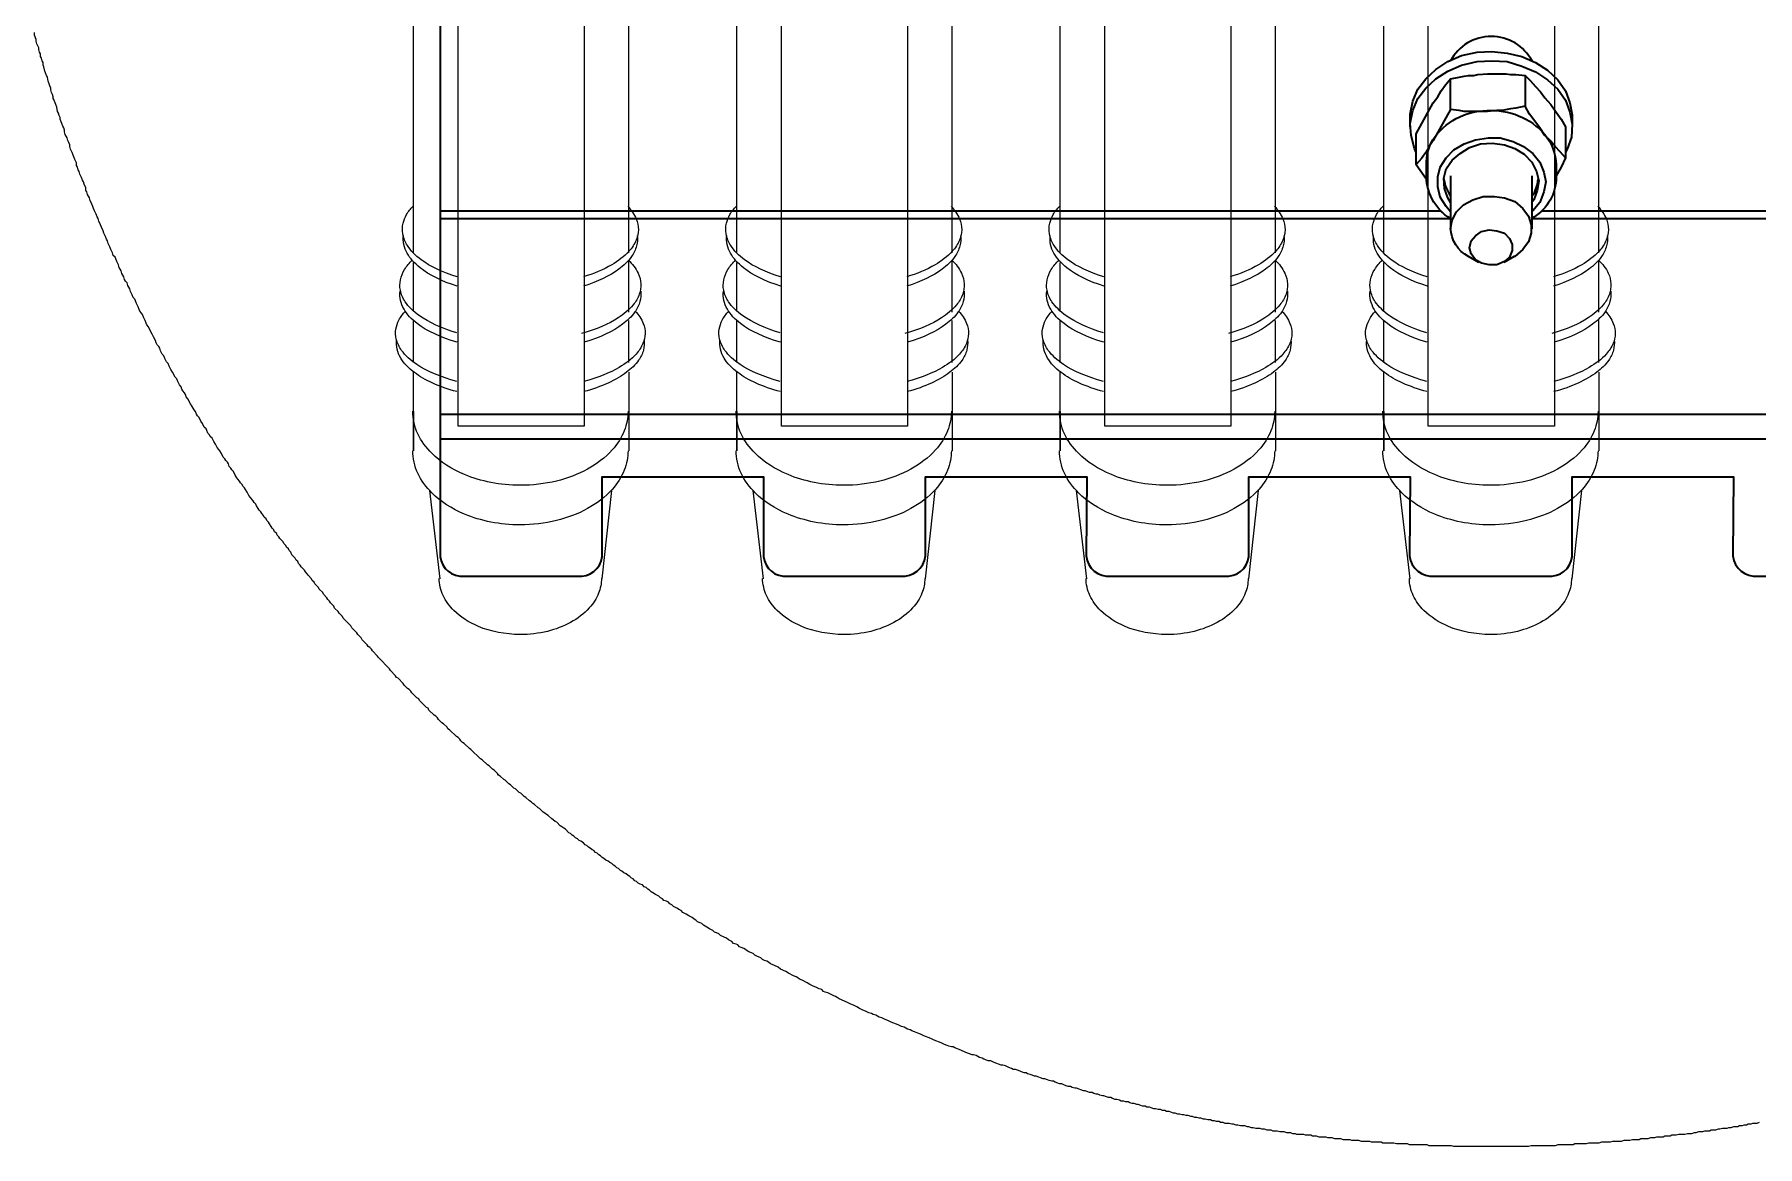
# Model space of a CAD drawing. Header units: feet. Extents: x -12372 to 90117, y -14865 to 4121.
# Drawn here: x -252.36 to -241.77, y 43.73 to 50.57 of the extents above; entities that cross this region are included whole.
import ezdxf

# ---------------------------------------------------------------- set-up
doc = ezdxf.new("R2010")
doc.units = ezdxf.units.FT
doc.header["$MEASUREMENT"] = 0
doc.layers.add('PDF_0', color=7, linetype='Continuous')
doc.layers.add('PDF_Fusibles', color=7, linetype='Continuous', true_color=0x636466)

msp = doc.modelspace()

# ---------------------------------------------------------------- linework, layer by layer
at = {"layer": 'PDF_0', "lineweight": 35}
for points in [[(-239.779, 47.238), (-239.083, 47.238, 0.408273), (-238.931, 47.359), (-238.931, 47.85), (-237.94, 47.85), (-237.94, 47.359, 0.408273), (-237.787, 47.238), (-237.096, 47.238, 0.408273), (-236.943, 47.359), (-236.943, 57.311), (-249.862, 57.311), (-249.862, 47.359, 0.408273), (-249.715, 47.238), (-249.019, 47.238, 0.408273), (-248.866, 47.359), (-248.866, 47.85), (-247.875, 47.85), (-247.875, 47.359, 0.408888), (-247.728, 47.238), (-247.032, 47.238, 0.40886), (-246.88, 47.363)], [(-243.653, 49.436, -0.277371), (-243.801, 49.716), (-243.801, 49.7), (-243.801, 49.768, -0.138844), (-243.763, 49.92, -0.244484), (-243.43, 50.1, -0.236092), (-243.074, 49.953, -0.171172), (-243.005, 49.768), (-243.005, 49.7), (-243.005, 49.673, -0.262029), (-243.158, 49.436)], [(-243.479, 49.167), (-243.543, 49.204, -0.269397), (-243.653, 49.377)], [(-246.879, 47.359), (-246.879, 47.85), (-245.888, 47.85), (-245.893, 47.363, 0.408273), (-245.741, 47.238), (-245.044, 47.239, 0.408273), (-244.892, 47.359), (-244.892, 47.85), (-243.901, 47.85), (-243.905, 47.363, 0.408888), (-243.753, 47.238), (-243.057, 47.239, 0.408273), (-242.905, 47.359), (-242.905, 47.85), (-241.914, 47.85), (-241.918, 47.363, 0.408273), (-241.766, 47.238), (-241.07, 47.239, 0.408273), (-240.918, 47.359), (-240.918, 47.85), (-239.927, 47.85), (-239.927, 47.359, 0.408496), (-239.78, 47.239)]]:
    msp.add_lwpolyline(points, format="xyb", dxfattribs=at)
at = {"layer": 'PDF_0', "lineweight": 18}
msp.add_lwpolyline([(-241.756, 43.881), (-241.772, 43.875), (-241.798, 43.875), (-241.808, 43.87), (-241.824, 43.87), (-241.835, 43.865), (-241.851, 43.865), (-241.861, 43.86), (-241.877, 43.86), (-241.888, 43.854), (-241.914, 43.854), (-241.93, 43.849), (-241.945, 43.849), (-241.956, 43.844), (-241.982, 43.844), (-241.998, 43.839), (-242.009, 43.839), (-242.025, 43.833), (-242.051, 43.833), (-242.061, 43.828), (-242.093, 43.828), (-242.104, 43.823), (-242.13, 43.823), (-242.146, 43.817), (-242.156, 43.817), (-242.172, 43.812), (-242.198, 43.812), (-242.214, 43.807), (-242.251, 43.807), (-242.267, 43.802), (-242.293, 43.802), (-242.304, 43.796), (-242.336, 43.796), (-242.346, 43.791), (-242.388, 43.791), (-242.399, 43.786), (-242.425, 43.786), (-242.441, 43.781), (-242.483, 43.781), (-242.494, 43.775), (-242.536, 43.775), (-242.552, 43.77), (-242.589, 43.77), (-242.604, 43.765), (-242.657, 43.765), (-242.673, 43.759), (-242.726, 43.759), (-242.741, 43.754), (-242.805, 43.754), (-242.82, 43.749), (-242.889, 43.749), (-242.9, 43.744), (-242.994, 43.744), (-243.01, 43.738), (-243.158, 43.738), (-243.174, 43.733), (-243.632, 43.733), (-243.648, 43.738), (-243.785, 43.738), (-243.796, 43.744), (-243.906, 43.744), (-243.917, 43.749), (-243.985, 43.749), (-244.001, 43.754), (-244.07, 43.754), (-244.08, 43.759), (-244.138, 43.759), (-244.149, 43.765), (-244.201, 43.765), (-244.217, 43.77), (-244.259, 43.77), (-244.27, 43.775), (-244.312, 43.775), (-244.328, 43.781), (-244.365, 43.781), (-244.381, 43.786), (-244.407, 43.786), (-244.418, 43.791), (-244.46, 43.791), (-244.476, 43.796), (-244.502, 43.796), (-244.512, 43.802), (-244.544, 43.802), (-244.555, 43.807), (-244.597, 43.807), (-244.607, 43.812), (-244.623, 43.812), (-244.634, 43.817), (-244.66, 43.817), (-244.676, 43.823), (-244.702, 43.823), (-244.718, 43.828), (-244.744, 43.828), (-244.755, 43.833), (-244.781, 43.833), (-244.797, 43.839), (-244.813, 43.839), (-244.823, 43.844), (-244.85, 43.844), (-244.866, 43.849), (-244.876, 43.849), (-244.892, 43.854), (-244.902, 43.854), (-244.918, 43.86), (-244.945, 43.86), (-244.96, 43.865), (-244.971, 43.865), (-244.987, 43.87), (-244.997, 43.87), (-245.013, 43.875), (-245.039, 43.875), (-245.05, 43.881), (-245.066, 43.881), (-245.076, 43.886), (-245.092, 43.886), (-245.103, 43.891), (-245.119, 43.891), (-245.129, 43.897), (-245.145, 43.897), (-245.161, 43.902), (-245.171, 43.902), (-245.187, 43.907), (-245.198, 43.907), (-245.213, 43.912), (-245.224, 43.912), (-245.24, 43.918), (-245.25, 43.918), (-245.266, 43.923), (-245.277, 43.923), (-245.292, 43.928), (-245.303, 43.928), (-245.319, 43.933), (-245.329, 43.933), (-245.345, 43.939), (-245.356, 43.939), (-245.372, 43.944), (-245.382, 43.949), (-245.398, 43.949), (-245.408, 43.954), (-245.424, 43.954), (-245.435, 43.96), (-245.451, 43.96), (-245.466, 43.965), (-245.477, 43.965), (-245.493, 43.97), (-245.503, 43.976), (-245.519, 43.976), (-245.53, 43.981), (-245.546, 43.981), (-245.556, 43.986), (-245.572, 43.991), (-245.582, 43.991), (-245.598, 43.997), (-245.609, 43.997), (-245.625, 44.002), (-245.635, 44.007), (-245.651, 44.007), (-245.661, 44.012), (-245.677, 44.012), (-245.688, 44.018), (-245.704, 44.023), (-245.714, 44.023), (-245.73, 44.028), (-245.741, 44.034), (-245.756, 44.034), (-245.767, 44.039), (-245.783, 44.044), (-245.793, 44.044), (-245.809, 44.049), (-245.82, 44.055), (-245.83, 44.055), (-245.846, 44.06), (-245.856, 44.065), (-245.872, 44.065), (-245.883, 44.07), (-245.899, 44.076), (-245.909, 44.076), (-245.925, 44.081), (-245.936, 44.086), (-245.951, 44.092), (-245.962, 44.092), (-245.978, 44.097), (-245.988, 44.102), (-246.004, 44.102), (-246.015, 44.107), (-246.03, 44.113), (-246.041, 44.118), (-246.057, 44.118), (-246.067, 44.123), (-246.083, 44.128), (-246.094, 44.134), (-246.104, 44.134), (-246.12, 44.139), (-246.131, 44.144), (-246.146, 44.15), (-246.157, 44.15), (-246.173, 44.155), (-246.183, 44.16), (-246.199, 44.165), (-246.21, 44.165), (-246.225, 44.171), (-246.236, 44.176), (-246.252, 44.181), (-246.262, 44.186), (-246.273, 44.186), (-246.289, 44.192), (-246.299, 44.197), (-246.315, 44.202), (-246.326, 44.207), (-246.341, 44.207), (-246.352, 44.213), (-246.368, 44.218), (-246.389, 44.229), (-246.405, 44.234), (-246.415, 44.234), (-246.431, 44.239), (-246.442, 44.244), (-246.457, 44.25), (-246.478, 44.26), (-246.494, 44.26), (-246.505, 44.265), (-246.521, 44.271), (-246.531, 44.276), (-246.547, 44.281), (-246.568, 44.292), (-246.584, 44.297), (-246.594, 44.297), (-246.61, 44.302), (-246.621, 44.308), (-246.637, 44.313), (-246.658, 44.323), (-246.673, 44.329), (-246.684, 44.334), (-246.7, 44.339), (-246.71, 44.345), (-246.721, 44.345), (-246.737, 44.35), (-246.747, 44.355), (-246.763, 44.36), (-246.784, 44.371), (-246.8, 44.376), (-246.811, 44.381), (-246.826, 44.387), (-246.847, 44.397), (-246.863, 44.403), (-246.874, 44.408), (-246.89, 44.413), (-246.911, 44.424), (-246.926, 44.429), (-246.948, 44.439), (-246.963, 44.445), (-246.974, 44.45), (-246.99, 44.455), (-247.011, 44.466), (-247.027, 44.471), (-247.048, 44.482), (-247.064, 44.487), (-247.074, 44.492), (-247.09, 44.497), (-247.111, 44.508), (-247.127, 44.513), (-247.148, 44.524), (-247.164, 44.529), (-247.185, 44.54), (-247.201, 44.545), (-247.211, 44.55), (-247.227, 44.555), (-247.248, 44.566), (-247.264, 44.571), (-247.285, 44.582), (-247.301, 44.592), (-247.322, 44.603), (-247.338, 44.608), (-247.359, 44.619), (-247.374, 44.624), (-247.396, 44.634), (-247.411, 44.64), (-247.422, 44.65), (-247.432, 44.656), (-247.448, 44.661), (-247.48, 44.677), (-247.496, 44.682), (-247.506, 44.687), (-247.517, 44.698), (-247.533, 44.703), (-247.554, 44.713), (-247.57, 44.719), (-247.591, 44.729), (-247.606, 44.74), (-247.638, 44.756), (-247.654, 44.761), (-247.664, 44.771), (-247.675, 44.777), (-247.691, 44.782), (-247.722, 44.798), (-247.738, 44.808), (-247.77, 44.824), (-247.786, 44.835), (-247.807, 44.845), (-247.823, 44.851), (-247.833, 44.856), (-247.844, 44.866), (-247.854, 44.872), (-247.87, 44.877), (-247.881, 44.882), (-247.891, 44.893), (-247.902, 44.898), (-247.917, 44.903), (-247.928, 44.909), (-247.938, 44.919), (-247.949, 44.924), (-247.965, 44.93), (-247.975, 44.935), (-247.986, 44.945), (-247.996, 44.951), (-248.012, 44.956), (-248.023, 44.961), (-248.033, 44.972), (-248.044, 44.977), (-248.06, 44.982), (-248.07, 44.993), (-248.091, 45.003), (-248.102, 45.014), (-248.118, 45.019), (-248.139, 45.03), (-248.149, 45.04), (-248.165, 45.046), (-248.176, 45.051), (-248.186, 45.061), (-248.207, 45.072), (-248.223, 45.082), (-248.244, 45.093), (-248.255, 45.104), (-248.265, 45.109), (-248.281, 45.114), (-248.292, 45.125), (-248.302, 45.13), (-248.313, 45.14), (-248.334, 45.151), (-248.35, 45.162), (-248.371, 45.172), (-248.381, 45.183), (-248.392, 45.188), (-248.408, 45.198), (-248.429, 45.209), (-248.439, 45.219), (-248.45, 45.225), (-248.46, 45.235), (-248.471, 45.241), (-248.487, 45.246), (-248.497, 45.256), (-248.508, 45.262), (-248.518, 45.272), (-248.539, 45.283), (-248.555, 45.293), (-248.566, 45.299), (-248.576, 45.309), (-248.587, 45.314), (-248.597, 45.325), (-248.608, 45.33), (-248.618, 45.341), (-248.634, 45.346), (-248.645, 45.351), (-248.655, 45.362), (-248.666, 45.367), (-248.676, 45.378), (-248.687, 45.383), (-248.697, 45.393), (-248.708, 45.399), (-248.719, 45.409), (-248.734, 45.415), (-248.745, 45.425), (-248.755, 45.43), (-248.766, 45.441), (-248.777, 45.446), (-248.787, 45.457), (-248.798, 45.462), (-248.808, 45.472), (-248.819, 45.478), (-248.829, 45.488), (-248.845, 45.494), (-248.856, 45.504), (-248.866, 45.509), (-248.877, 45.52), (-248.887, 45.525), (-248.898, 45.536), (-248.908, 45.541), (-248.919, 45.552), (-248.929, 45.557), (-248.94, 45.567), (-248.95, 45.573), (-248.961, 45.583), (-248.972, 45.588), (-248.982, 45.599), (-248.998, 45.61), (-249.008, 45.615), (-249.019, 45.625), (-249.03, 45.631), (-249.04, 45.641), (-249.051, 45.646), (-249.061, 45.657), (-249.072, 45.662), (-249.093, 45.683), (-249.103, 45.689), (-249.114, 45.699), (-249.124, 45.704), (-249.146, 45.726), (-249.156, 45.731), (-249.167, 45.741), (-249.177, 45.747), (-249.198, 45.768), (-249.209, 45.773), (-249.219, 45.783), (-249.23, 45.789), (-249.251, 45.81), (-249.261, 45.815), (-249.283, 45.836), (-249.293, 45.841), (-249.304, 45.852), (-249.314, 45.857), (-249.335, 45.878), (-249.346, 45.884), (-249.367, 45.905), (-249.377, 45.91), (-249.399, 45.931), (-249.409, 45.936), (-249.43, 45.957), (-249.441, 45.963), (-249.462, 45.984), (-249.472, 45.989), (-249.493, 46.01), (-249.504, 46.015), (-249.509, 46.026), (-249.53, 46.047), (-249.541, 46.052), (-249.562, 46.073), (-249.572, 46.079), (-249.604, 46.11), (-249.615, 46.116), (-249.673, 46.174), (-249.683, 46.179), (-249.715, 46.21), (-249.725, 46.216), (-249.736, 46.226), (-249.741, 46.237), (-249.752, 46.247), (-249.762, 46.253), (-249.804, 46.295), (-249.815, 46.3), (-249.82, 46.311), (-249.841, 46.332), (-249.852, 46.337), (-249.873, 46.358), (-249.878, 46.369), (-249.889, 46.379), (-249.899, 46.384), (-249.931, 46.416), (-249.936, 46.427), (-249.947, 46.432), (-249.989, 46.474), (-249.994, 46.485), (-250.005, 46.49), (-250.036, 46.521), (-250.042, 46.532), (-250.052, 46.542), (-250.063, 46.548), (-250.084, 46.569), (-250.089, 46.579), (-250.121, 46.611), (-250.131, 46.616), (-250.136, 46.627), (-250.168, 46.658), (-250.173, 46.669), (-250.242, 46.738), (-250.247, 46.748), (-250.279, 46.78), (-250.284, 46.79), (-250.295, 46.801), (-250.305, 46.806), (-250.31, 46.817), (-250.342, 46.848), (-250.347, 46.859), (-250.368, 46.88), (-250.374, 46.89), (-250.405, 46.922), (-250.411, 46.933), (-250.458, 46.98), (-250.463, 46.991), (-250.484, 47.012), (-250.49, 47.022), (-250.511, 47.043), (-250.516, 47.054), (-250.537, 47.075), (-250.542, 47.085), (-250.553, 47.096), (-250.558, 47.106), (-250.579, 47.128), (-250.584, 47.138), (-250.606, 47.159), (-250.611, 47.17), (-250.632, 47.191), (-250.637, 47.201), (-250.648, 47.212), (-250.653, 47.222), (-250.674, 47.244), (-250.679, 47.254), (-250.69, 47.265), (-250.695, 47.275), (-250.716, 47.296), (-250.722, 47.307), (-250.732, 47.317), (-250.737, 47.328), (-250.748, 47.338), (-250.753, 47.349), (-250.774, 47.37), (-250.779, 47.386), (-250.79, 47.396), (-250.795, 47.407), (-250.806, 47.417), (-250.811, 47.428), (-250.822, 47.439), (-250.827, 47.449), (-250.848, 47.47), (-250.853, 47.481), (-250.864, 47.491), (-250.869, 47.502), (-250.88, 47.512), (-250.885, 47.523), (-250.895, 47.533), (-250.901, 47.544), (-250.911, 47.56), (-250.917, 47.57), (-250.927, 47.581), (-250.932, 47.591), (-250.943, 47.602), (-250.948, 47.612), (-250.959, 47.623), (-250.964, 47.634), (-250.975, 47.644), (-250.98, 47.655), (-250.99, 47.67), (-250.996, 47.681), (-251.006, 47.692), (-251.011, 47.702), (-251.022, 47.713), (-251.027, 47.723), (-251.038, 47.734), (-251.048, 47.755), (-251.059, 47.771), (-251.064, 47.781), (-251.075, 47.792), (-251.08, 47.802), (-251.09, 47.813), (-251.096, 47.823), (-251.106, 47.834), (-251.112, 47.844), (-251.122, 47.86), (-251.133, 47.881), (-251.143, 47.892), (-251.148, 47.902), (-251.159, 47.913), (-251.164, 47.929), (-251.17, 47.939), (-251.18, 47.95), (-251.185, 47.96), (-251.196, 47.971), (-251.206, 47.992), (-251.217, 48.008), (-251.222, 48.018), (-251.233, 48.029), (-251.243, 48.05), (-251.254, 48.066), (-251.264, 48.087), (-251.275, 48.097), (-251.28, 48.108), (-251.291, 48.118), (-251.296, 48.134), (-251.301, 48.145), (-251.312, 48.155), (-251.322, 48.176), (-251.333, 48.192), (-251.343, 48.213), (-251.354, 48.224), (-251.359, 48.234), (-251.365, 48.25), (-251.375, 48.261), (-251.386, 48.282), (-251.396, 48.298), (-251.412, 48.329), (-251.423, 48.34), (-251.428, 48.356), (-251.433, 48.366), (-251.444, 48.377), (-251.449, 48.387), (-251.454, 48.403), (-251.465, 48.414), (-251.475, 48.435), (-251.481, 48.451), (-251.491, 48.461), (-251.507, 48.493), (-251.517, 48.509), (-251.528, 48.53), (-251.533, 48.545), (-251.544, 48.556), (-251.554, 48.577), (-251.56, 48.593), (-251.57, 48.603), (-251.581, 48.624), (-251.586, 48.64), (-251.591, 48.651), (-251.602, 48.661), (-251.607, 48.672), (-251.612, 48.688), (-251.623, 48.709), (-251.633, 48.725), (-251.649, 48.756), (-251.654, 48.772), (-251.665, 48.783), (-251.67, 48.793), (-251.676, 48.809), (-251.686, 48.83), (-251.691, 48.846), (-251.697, 48.856), (-251.707, 48.867), (-251.712, 48.877), (-251.718, 48.893), (-251.728, 48.914), (-251.734, 48.93), (-251.739, 48.941), (-251.749, 48.951), (-251.755, 48.967), (-251.765, 48.988), (-251.77, 49.004), (-251.781, 49.025), (-251.786, 49.041), (-251.797, 49.051), (-251.802, 49.062), (-251.807, 49.078), (-251.818, 49.099), (-251.823, 49.115), (-251.834, 49.136), (-251.839, 49.152), (-251.849, 49.173), (-251.855, 49.188), (-251.86, 49.199), (-251.871, 49.21), (-251.876, 49.225), (-251.886, 49.246), (-251.892, 49.262), (-251.902, 49.283), (-251.907, 49.299), (-251.913, 49.31), (-251.918, 49.326), (-251.929, 49.347), (-251.934, 49.362), (-251.944, 49.383), (-251.95, 49.399), (-251.96, 49.42), (-251.965, 49.436), (-251.971, 49.447), (-251.976, 49.463), (-251.987, 49.484), (-251.992, 49.499), (-251.997, 49.51), (-252.002, 49.526), (-252.013, 49.547), (-252.018, 49.563), (-252.029, 49.584), (-252.034, 49.6), (-252.039, 49.61), (-252.039, 49.626), (-252.05, 49.647), (-252.055, 49.663), (-252.06, 49.673), (-252.066, 49.689), (-252.076, 49.71), (-252.081, 49.726), (-252.087, 49.737), (-252.092, 49.752), (-252.097, 49.763), (-252.097, 49.779), (-252.108, 49.8), (-252.113, 49.816), (-252.118, 49.826), (-252.124, 49.842), (-252.134, 49.863), (-252.139, 49.879), (-252.139, 49.89), (-252.145, 49.905), (-252.15, 49.916), (-252.155, 49.932), (-252.166, 49.953), (-252.171, 49.969), (-252.171, 49.979), (-252.176, 49.995), (-252.182, 50.005), (-252.187, 50.021), (-252.192, 50.032), (-252.197, 50.048), (-252.197, 50.058), (-252.203, 50.069), (-252.208, 50.085), (-252.213, 50.095), (-252.218, 50.121), (-252.224, 50.137), (-252.229, 50.148), (-252.234, 50.164), (-252.24, 50.174), (-252.24, 50.185), (-252.245, 50.2), (-252.25, 50.211), (-252.255, 50.227), (-252.255, 50.237), (-252.261, 50.253), (-252.266, 50.264), (-252.271, 50.28), (-252.276, 50.306), (-252.282, 50.316), (-252.287, 50.332), (-252.292, 50.343), (-252.298, 50.369), (-252.303, 50.38), (-252.303, 50.396), (-252.308, 50.406), (-252.313, 50.422), (-252.319, 50.432), (-252.319, 50.448), (-252.324, 50.459), (-252.329, 50.475), (-252.329, 50.485), (-252.34, 50.511), (-252.345, 50.527), (-252.345, 50.538), (-252.355, 50.564), (-252.355, 50.58)], dxfattribs=at)
at = {"layer": 'PDF_0', "lineweight": 35}
for points in [[(-243.901, 50), (-243.901, 50.058), (-243.901, 50.079), (-243.885, 50.158), (-243.854, 50.232), (-243.806, 50.295), (-243.743, 50.353), (-243.669, 50.401), (-243.585, 50.438), (-243.49, 50.459), (-243.4, 50.464), (-243.305, 50.453), (-243.216, 50.432), (-243.131, 50.396), (-243.058, 50.348), (-242.994, 50.29), (-242.947, 50.222), (-242.921, 50.148), (-242.905, 50.074), (-242.905, 50.058), (-242.905, 50)], [(-243.864, 49.842), (-243.875, 49.868), (-243.896, 49.947), (-243.901, 50.021), (-243.885, 50.1), (-243.854, 50.174), (-243.806, 50.237), (-243.743, 50.295), (-243.669, 50.343), (-243.585, 50.38), (-243.49, 50.401), (-243.4, 50.406), (-243.305, 50.401), (-243.216, 50.374), (-243.131, 50.338), (-243.058, 50.29), (-242.994, 50.232), (-242.947, 50.164), (-242.921, 50.09), (-242.905, 50.016), (-242.91, 49.937), (-242.936, 49.863), (-242.947, 49.842)], [(-243.195, 50.316), (-243.163, 50.285), (-243.131, 50.248), (-243.1, 50.216), (-243.073, 50.179), (-243.037, 50.137), (-243.005, 50.09), (-242.973, 50.048), (-242.947, 50), (-242.947, 49.81), (-242.979, 49.847), (-243.01, 49.879), (-243.042, 49.916), (-243.073, 49.947), (-243.105, 49.995), (-243.168, 50.079), (-243.195, 50.127), (-243.253, 50.116), (-243.284, 50.111), (-243.337, 50.1), (-243.369, 50.1), (-243.427, 50.095), (-243.569, 50.095), (-243.601, 50.1), (-243.653, 50.106), (-243.653, 50.295), (-243.601, 50.306), (-243.569, 50.311), (-243.543, 50.316), (-243.511, 50.316), (-243.485, 50.322), (-243.427, 50.327), (-243.311, 50.327), (-243.284, 50.322), (-243.253, 50.322), (-243.195, 50.316), (-243.195, 50.127)], [(-243.653, 50.106), (-243.759, 49.916), (-243.785, 49.879), (-243.806, 49.842), (-243.832, 49.805), (-243.864, 49.768), (-243.864, 49.958), (-243.759, 50.148), (-243.732, 50.185), (-243.711, 50.222), (-243.685, 50.258), (-243.653, 50.295)], [(-243.653, 49.536), (-243.669, 49.563), (-243.69, 49.621), (-243.695, 49.684), (-243.68, 49.742), (-243.643, 49.795), (-243.595, 49.837), (-243.537, 49.874), (-243.469, 49.895), (-243.395, 49.9), (-243.321, 49.89), (-243.258, 49.868), (-243.2, 49.832), (-243.153, 49.784), (-243.126, 49.726), (-243.11, 49.668), (-243.121, 49.61), (-243.142, 49.552), (-243.153, 49.536)], [(-243.864, 49.768), (-243.801, 49.679)], [(-242.947, 49.81), (-242.973, 49.752), (-243.005, 49.7)], [(-243.653, 49.7), (-243.653, 49.373), (-243.643, 49.426), (-243.616, 49.478), (-243.574, 49.521), (-243.516, 49.552), (-243.453, 49.573), (-243.384, 49.573), (-243.321, 49.563), (-243.258, 49.542), (-243.21, 49.499), (-243.174, 49.452), (-243.158, 49.399), (-243.158, 49.347), (-243.174, 49.294), (-243.21, 49.246), (-243.258, 49.204), (-243.263, 49.204), (-243.326, 49.167)], [(-243.153, 49.7), (-243.153, 49.373)], [(-243.116, 49.679), (-243.121, 49.647), (-243.142, 49.589), (-243.153, 49.573)], [(-249.862, 48.234), (-236.943, 48.234)], [(-249.862, 48.082), (-236.943, 48.082)]]:
    msp.add_lwpolyline(points, dxfattribs=at)
at = {"layer": 'PDF_0', "color": 8, "lineweight": 35, "true_color": 0x7f7f7f}
for points in [[(-243.653, 49.478), (-243.68, 49.51), (-243.717, 49.568), (-243.732, 49.631), (-243.732, 49.694), (-243.717, 49.752), (-243.68, 49.81), (-243.632, 49.858), (-243.569, 49.895), (-243.5, 49.921), (-243.421, 49.932), (-243.348, 49.932), (-243.268, 49.911), (-243.205, 49.879), (-243.147, 49.837), (-243.105, 49.784), (-243.079, 49.721), (-243.068, 49.663), (-243.079, 49.6), (-243.105, 49.536), (-243.147, 49.484), (-243.153, 49.478)], [(-243.796, 49.747), (-243.796, 49.742), (-243.801, 49.716)], [(-243.005, 49.7), (-243.01, 49.742)], [(-249.862, 49.484), (-243.711, 49.484)], [(-243.095, 49.484), (-236.943, 49.484)], [(-249.862, 49.436), (-243.653, 49.436)], [(-243.153, 49.436), (-236.943, 49.436)]]:
    msp.add_lwpolyline(points, dxfattribs=at)
at = {"layer": 'PDF_0', "lineweight": 35}
msp.add_lwpolyline([(-243.527, 49.299), (-243.5, 49.331), (-243.464, 49.357), (-243.416, 49.368), (-243.369, 49.362), (-243.321, 49.347), (-243.29, 49.315), (-243.274, 49.278), (-243.274, 49.241), (-243.29, 49.199), (-243.321, 49.173), (-243.369, 49.152), (-243.416, 49.152), (-243.464, 49.162), (-243.5, 49.183), (-243.527, 49.22), (-243.537, 49.257)], close=True, dxfattribs=at)
for centre, radius, start, end in [((-243.403, 50.272), 0.284, 28.1246, 151.8754), ((-243.487, 49.702), 0.208, 185.7294, 217.2821)]:
    msp.add_arc(centre, radius, start, end, dxfattribs=at)
at = {"layer": 'PDF_Fusibles', "color": 7, "lineweight": 5}
for points in [[(-248.977, 54.928), (-248.977, 48.161), (-249.752, 48.161), (-249.752, 54.928)], [(-246.99, 54.928), (-246.99, 48.161), (-247.765, 48.161), (-247.765, 54.928)], [(-245.003, 54.928), (-245.003, 48.161), (-245.777, 48.161), (-245.777, 54.928)], [(-243.015, 54.928), (-243.015, 48.161), (-243.79, 48.161), (-243.79, 54.928)], [(-250.026, 48.008), (-250.026, 48.25)], [(-248.039, 48.008), (-248.039, 48.25)], [(-246.052, 48.008), (-246.052, 48.25)], [(-244.064, 48.008), (-244.064, 48.25)]]:
    msp.add_lwpolyline(points, close=True, dxfattribs=at)
for points in [[(-250.026, 49.225), (-250.026, 54.054)], [(-248.703, 49.225), (-248.703, 54.054)], [(-248.039, 49.225), (-248.039, 54.054)], [(-246.716, 49.225), (-246.716, 54.054)], [(-246.052, 49.225), (-246.052, 54.054)], [(-244.729, 49.225), (-244.729, 54.054)], [(-244.064, 49.225), (-244.064, 54.054)], [(-242.741, 49.225), (-242.741, 54.054)], [(-250.026, 48.867), (-250.026, 49.167)], [(-248.703, 48.862), (-248.703, 49.173)], [(-248.039, 48.867), (-248.039, 49.167)], [(-246.716, 48.862), (-246.716, 49.173)], [(-246.052, 48.867), (-246.052, 49.167)], [(-244.729, 48.862), (-244.729, 49.173)], [(-244.064, 48.867), (-244.064, 49.167)], [(-242.741, 48.862), (-242.741, 49.173)], [(-250.026, 48.551), (-250.026, 48.809)], [(-248.703, 48.551), (-248.703, 48.809)], [(-248.039, 48.551), (-248.039, 48.809)], [(-246.716, 48.551), (-246.716, 48.809)], [(-246.052, 48.551), (-246.052, 48.809)], [(-244.729, 48.551), (-244.729, 48.809)], [(-244.064, 48.551), (-244.064, 48.809)], [(-242.741, 48.551), (-242.741, 48.809)], [(-250.026, 48.25), (-250.026, 48.493)], [(-248.703, 48.493), (-248.703, 48.25), (-248.703, 48.008)], [(-248.039, 48.25), (-248.039, 48.493)], [(-246.716, 48.493), (-246.716, 48.25), (-246.716, 48.008)], [(-246.052, 48.25), (-246.052, 48.493)], [(-244.729, 48.493), (-244.729, 48.25), (-244.729, 48.008)], [(-244.064, 48.25), (-244.064, 48.493)], [(-242.741, 48.493), (-242.741, 48.25), (-242.741, 48.008)], [(-249.862, 47.222), (-249.926, 47.765)], [(-248.866, 47.222), (-248.808, 47.765)], [(-247.875, 47.222), (-247.938, 47.765)], [(-246.879, 47.222), (-246.821, 47.765)], [(-245.888, 47.222), (-245.951, 47.765)], [(-244.892, 47.222), (-244.834, 47.765)], [(-243.901, 47.222), (-243.964, 47.765)], [(-242.905, 47.222), (-242.847, 47.765)]]:
    msp.add_lwpolyline(points, dxfattribs=at)
for points, knots in [([(-249.758, 49.079), (-249.849, 49.106), (-249.923, 49.142), (-250.016, 49.21), (-250.044, 49.24), (-250.077, 49.292), (-250.087, 49.316), (-250.096, 49.364), (-250.095, 49.386), (-250.086, 49.426), (-250.079, 49.444), (-250.058, 49.48), (-250.044, 49.498), (-250.029, 49.513)], [0, 0, 0, 0, 0.917387, 0.917387, 1.530036, 1.530036, 1.967696, 1.967696, 2.346122, 2.346122, 2.673799, 2.673799, 3.045721, 3.045721, 3.045721, 3.045721]), ([(-248.71, 49.513), (-248.688, 49.49), (-248.669, 49.464), (-248.649, 49.413), (-248.644, 49.391), (-248.645, 49.346), (-248.65, 49.325), (-248.668, 49.279), (-248.684, 49.256), (-248.732, 49.203), (-248.769, 49.175), (-248.861, 49.121), (-248.922, 49.097), (-248.981, 49.079)], [0, 0, 0, 0, 0.305593, 0.305593, 0.527745, 0.527745, 0.738392, 0.738392, 1.002226, 1.002226, 1.431011, 1.431011, 2.027034, 2.027034, 2.027034, 2.027034]), ([(-247.771, 49.079), (-247.862, 49.106), (-247.936, 49.142), (-248.028, 49.21), (-248.057, 49.24), (-248.09, 49.292), (-248.1, 49.316), (-248.109, 49.364), (-248.108, 49.386), (-248.099, 49.426), (-248.091, 49.444), (-248.071, 49.48), (-248.057, 49.498), (-248.042, 49.513)], [0, 0, 0, 0, 0.917387, 0.917387, 1.530036, 1.530036, 1.967696, 1.967696, 2.346122, 2.346122, 2.673799, 2.673799, 3.045721, 3.045721, 3.045721, 3.045721]), ([(-246.723, 49.513), (-246.701, 49.49), (-246.682, 49.464), (-246.662, 49.413), (-246.657, 49.391), (-246.658, 49.346), (-246.663, 49.325), (-246.681, 49.279), (-246.697, 49.256), (-246.744, 49.203), (-246.782, 49.175), (-246.874, 49.121), (-246.934, 49.097), (-246.994, 49.079)], [0, 0, 0, 0, 0.305593, 0.305593, 0.527745, 0.527745, 0.738392, 0.738392, 1.002226, 1.002226, 1.431011, 1.431011, 2.027034, 2.027034, 2.027034, 2.027034]), ([(-245.783, 49.079), (-245.875, 49.106), (-245.949, 49.142), (-246.041, 49.21), (-246.07, 49.24), (-246.103, 49.292), (-246.113, 49.316), (-246.121, 49.364), (-246.121, 49.386), (-246.112, 49.426), (-246.104, 49.444), (-246.084, 49.48), (-246.07, 49.498), (-246.055, 49.513)], [0, 0, 0, 0, 0.917387, 0.917387, 1.530036, 1.530036, 1.967696, 1.967696, 2.346122, 2.346122, 2.673799, 2.673799, 3.045721, 3.045721, 3.045721, 3.045721]), ([(-244.736, 49.513), (-244.714, 49.49), (-244.695, 49.464), (-244.675, 49.413), (-244.67, 49.391), (-244.671, 49.346), (-244.675, 49.325), (-244.694, 49.279), (-244.71, 49.256), (-244.757, 49.203), (-244.795, 49.175), (-244.887, 49.121), (-244.947, 49.097), (-245.007, 49.079)], [0, 0, 0, 0, 0.305593, 0.305593, 0.527745, 0.527745, 0.738392, 0.738392, 1.002226, 1.002226, 1.431011, 1.431011, 2.027034, 2.027034, 2.027034, 2.027034]), ([(-243.796, 49.079), (-243.888, 49.106), (-243.962, 49.142), (-244.054, 49.21), (-244.082, 49.24), (-244.116, 49.292), (-244.126, 49.316), (-244.134, 49.364), (-244.134, 49.386), (-244.125, 49.426), (-244.117, 49.444), (-244.097, 49.48), (-244.083, 49.498), (-244.068, 49.513)], [0, 0, 0, 0, 0.917387, 0.917387, 1.530036, 1.530036, 1.967696, 1.967696, 2.346122, 2.346122, 2.673799, 2.673799, 3.045721, 3.045721, 3.045721, 3.045721]), ([(-242.749, 49.513), (-242.727, 49.49), (-242.708, 49.464), (-242.687, 49.413), (-242.683, 49.391), (-242.684, 49.346), (-242.688, 49.325), (-242.707, 49.279), (-242.722, 49.256), (-242.77, 49.203), (-242.808, 49.175), (-242.9, 49.121), (-242.96, 49.097), (-243.02, 49.079)], [0, 0, 0, 0, 0.305593, 0.305593, 0.527745, 0.527745, 0.738392, 0.738392, 1.002226, 1.002226, 1.431011, 1.431011, 2.027034, 2.027034, 2.027034, 2.027034]), ([(-249.757, 49.021), (-249.852, 49.05), (-249.929, 49.089), (-250.021, 49.162), (-250.047, 49.192), (-250.074, 49.24), (-250.081, 49.258), (-250.089, 49.296), (-250.09, 49.314), (-250.088, 49.333)], [0, 0, 0, 0, 0.956911, 0.956911, 1.551696, 1.551696, 1.874211, 1.874211, 2.186941, 2.186941, 2.186941, 2.186941]), ([(-248.651, 49.333), (-248.649, 49.311), (-248.65, 49.29), (-248.662, 49.245), (-248.673, 49.223), (-248.708, 49.173), (-248.735, 49.147), (-248.82, 49.084), (-248.894, 49.049), (-248.982, 49.021)], [0, 0, 0, 0, 0.211555, 0.211555, 0.446697, 0.446697, 0.796198, 0.796198, 1.455936, 1.455936, 1.455936, 1.455936]), ([(-247.769, 49.021), (-247.865, 49.05), (-247.942, 49.089), (-248.034, 49.162), (-248.06, 49.192), (-248.087, 49.24), (-248.094, 49.258), (-248.102, 49.296), (-248.103, 49.314), (-248.101, 49.333)], [0, 0, 0, 0, 0.956911, 0.956911, 1.551696, 1.551696, 1.874211, 1.874211, 2.186941, 2.186941, 2.186941, 2.186941]), ([(-246.664, 49.333), (-246.661, 49.311), (-246.663, 49.29), (-246.675, 49.245), (-246.686, 49.223), (-246.721, 49.173), (-246.748, 49.147), (-246.833, 49.084), (-246.906, 49.049), (-246.995, 49.021)], [0, 0, 0, 0, 0.211555, 0.211555, 0.446697, 0.446697, 0.796198, 0.796198, 1.455936, 1.455936, 1.455936, 1.455936]), ([(-245.782, 49.021), (-245.877, 49.05), (-245.955, 49.089), (-246.046, 49.162), (-246.073, 49.192), (-246.1, 49.24), (-246.107, 49.258), (-246.115, 49.296), (-246.116, 49.314), (-246.113, 49.333)], [0, 0, 0, 0, 0.956911, 0.956911, 1.551696, 1.551696, 1.874211, 1.874211, 2.186941, 2.186941, 2.186941, 2.186941]), ([(-244.677, 49.333), (-244.674, 49.311), (-244.676, 49.29), (-244.688, 49.245), (-244.699, 49.223), (-244.734, 49.173), (-244.761, 49.147), (-244.846, 49.084), (-244.919, 49.049), (-245.008, 49.021)], [0, 0, 0, 0, 0.211555, 0.211555, 0.446697, 0.446697, 0.796198, 0.796198, 1.455936, 1.455936, 1.455936, 1.455936]), ([(-243.795, 49.021), (-243.89, 49.05), (-243.968, 49.089), (-244.059, 49.162), (-244.086, 49.192), (-244.113, 49.24), (-244.12, 49.258), (-244.128, 49.296), (-244.129, 49.314), (-244.126, 49.333)], [0, 0, 0, 0, 0.956911, 0.956911, 1.551696, 1.551696, 1.874211, 1.874211, 2.186941, 2.186941, 2.186941, 2.186941]), ([(-242.69, 49.333), (-242.687, 49.311), (-242.689, 49.29), (-242.701, 49.245), (-242.712, 49.223), (-242.747, 49.173), (-242.774, 49.147), (-242.859, 49.084), (-242.932, 49.049), (-243.021, 49.021)], [0, 0, 0, 0, 0.211555, 0.211555, 0.446697, 0.446697, 0.796198, 0.796198, 1.455936, 1.455936, 1.455936, 1.455936]), ([(-249.759, 48.734), (-249.854, 48.762), (-249.932, 48.798), (-250.027, 48.866), (-250.057, 48.895), (-250.091, 48.947), (-250.102, 48.971), (-250.111, 49.017), (-250.111, 49.039), (-250.102, 49.083), (-250.093, 49.104), (-250.068, 49.145), (-250.051, 49.164), (-250.034, 49.181)], [0, 0, 0, 0, 0.950855, 0.950855, 1.57939, 1.57939, 2.020757, 2.020757, 2.39323, 2.39323, 2.789943, 2.789943, 3.209349, 3.209349, 3.209349, 3.209349]), ([(-248.705, 49.181), (-248.681, 49.158), (-248.66, 49.131), (-248.636, 49.08), (-248.63, 49.058), (-248.628, 49.013), (-248.632, 48.992), (-248.647, 48.948), (-248.66, 48.926), (-248.702, 48.875), (-248.735, 48.848), (-248.827, 48.788), (-248.902, 48.755), (-248.993, 48.731)], [0, 0, 0, 0, 0.321479, 0.321479, 0.54457, 0.54457, 0.74944, 0.74944, 0.996096, 0.996096, 1.386173, 1.386173, 2.052727, 2.052727, 2.052727, 2.052727]), ([(-247.772, 48.734), (-247.867, 48.762), (-247.944, 48.798), (-248.04, 48.866), (-248.07, 48.895), (-248.104, 48.947), (-248.115, 48.971), (-248.124, 49.017), (-248.124, 49.039), (-248.115, 49.083), (-248.106, 49.104), (-248.081, 49.145), (-248.064, 49.164), (-248.046, 49.181)], [0, 0, 0, 0, 0.950855, 0.950855, 1.57939, 1.57939, 2.020757, 2.020757, 2.39323, 2.39323, 2.789943, 2.789943, 3.209349, 3.209349, 3.209349, 3.209349]), ([(-246.718, 49.181), (-246.694, 49.158), (-246.672, 49.131), (-246.649, 49.08), (-246.643, 49.058), (-246.641, 49.013), (-246.644, 48.992), (-246.66, 48.948), (-246.673, 48.926), (-246.715, 48.875), (-246.747, 48.848), (-246.84, 48.788), (-246.915, 48.755), (-247.006, 48.731)], [0, 0, 0, 0, 0.321479, 0.321479, 0.54457, 0.54457, 0.74944, 0.74944, 0.996096, 0.996096, 1.386173, 1.386173, 2.052727, 2.052727, 2.052727, 2.052727]), ([(-245.785, 48.734), (-245.88, 48.762), (-245.957, 48.798), (-246.053, 48.866), (-246.082, 48.895), (-246.117, 48.947), (-246.128, 48.971), (-246.137, 49.017), (-246.137, 49.039), (-246.128, 49.083), (-246.119, 49.104), (-246.094, 49.145), (-246.077, 49.164), (-246.059, 49.181)], [0, 0, 0, 0, 0.950855, 0.950855, 1.57939, 1.57939, 2.020757, 2.020757, 2.39323, 2.39323, 2.789943, 2.789943, 3.209349, 3.209349, 3.209349, 3.209349]), ([(-244.731, 49.181), (-244.707, 49.158), (-244.685, 49.131), (-244.662, 49.08), (-244.656, 49.058), (-244.654, 49.013), (-244.657, 48.992), (-244.673, 48.948), (-244.686, 48.926), (-244.728, 48.875), (-244.76, 48.848), (-244.853, 48.788), (-244.928, 48.755), (-245.018, 48.731)], [0, 0, 0, 0, 0.321479, 0.321479, 0.54457, 0.54457, 0.74944, 0.74944, 0.996096, 0.996096, 1.386173, 1.386173, 2.052727, 2.052727, 2.052727, 2.052727]), ([(-243.798, 48.734), (-243.893, 48.762), (-243.97, 48.798), (-244.066, 48.866), (-244.095, 48.895), (-244.13, 48.947), (-244.141, 48.971), (-244.15, 49.017), (-244.15, 49.039), (-244.141, 49.083), (-244.132, 49.104), (-244.106, 49.145), (-244.09, 49.164), (-244.072, 49.181)], [0, 0, 0, 0, 0.950855, 0.950855, 1.57939, 1.57939, 2.020757, 2.020757, 2.39323, 2.39323, 2.789943, 2.789943, 3.209349, 3.209349, 3.209349, 3.209349]), ([(-242.744, 49.181), (-242.72, 49.158), (-242.698, 49.131), (-242.674, 49.08), (-242.669, 49.058), (-242.667, 49.013), (-242.67, 48.992), (-242.686, 48.948), (-242.699, 48.926), (-242.74, 48.875), (-242.773, 48.848), (-242.866, 48.788), (-242.941, 48.755), (-243.031, 48.731)], [0, 0, 0, 0, 0.321479, 0.321479, 0.54457, 0.54457, 0.74944, 0.74944, 0.996096, 0.996096, 1.386173, 1.386173, 2.052727, 2.052727, 2.052727, 2.052727]), ([(-249.757, 48.676), (-249.859, 48.705), (-249.943, 48.745), (-250.039, 48.818), (-250.066, 48.848), (-250.094, 48.897), (-250.102, 48.915), (-250.11, 48.952), (-250.111, 48.971), (-250.109, 48.99)], [0, 0, 0, 0, 1.022952, 1.022952, 1.637138, 1.637138, 1.968706, 1.968706, 2.28893, 2.28893, 2.28893, 2.28893]), ([(-248.63, 48.99), (-248.628, 48.968), (-248.629, 48.947), (-248.641, 48.904), (-248.652, 48.882), (-248.686, 48.833), (-248.713, 48.808), (-248.8, 48.743), (-248.881, 48.705), (-248.978, 48.677)], [0, 0, 0, 0, 0.205621, 0.205621, 0.434876, 0.434876, 0.778358, 0.778358, 1.482022, 1.482022, 1.482022, 1.482022]), ([(-247.77, 48.676), (-247.872, 48.705), (-247.956, 48.745), (-248.052, 48.818), (-248.079, 48.848), (-248.107, 48.897), (-248.115, 48.915), (-248.123, 48.952), (-248.124, 48.971), (-248.122, 48.99)], [0, 0, 0, 0, 1.022952, 1.022952, 1.637138, 1.637138, 1.968706, 1.968706, 2.28893, 2.28893, 2.28893, 2.28893]), ([(-246.643, 48.99), (-246.64, 48.968), (-246.642, 48.947), (-246.654, 48.904), (-246.665, 48.882), (-246.699, 48.833), (-246.726, 48.808), (-246.813, 48.743), (-246.894, 48.705), (-246.991, 48.677)], [0, 0, 0, 0, 0.205621, 0.205621, 0.434876, 0.434876, 0.778358, 0.778358, 1.482022, 1.482022, 1.482022, 1.482022]), ([(-245.783, 48.676), (-245.885, 48.705), (-245.968, 48.745), (-246.065, 48.818), (-246.092, 48.848), (-246.12, 48.897), (-246.128, 48.915), (-246.136, 48.952), (-246.137, 48.971), (-246.135, 48.99)], [0, 0, 0, 0, 1.022952, 1.022952, 1.637138, 1.637138, 1.968706, 1.968706, 2.28893, 2.28893, 2.28893, 2.28893]), ([(-244.656, 48.99), (-244.653, 48.968), (-244.655, 48.947), (-244.667, 48.904), (-244.677, 48.882), (-244.712, 48.833), (-244.739, 48.808), (-244.826, 48.743), (-244.906, 48.705), (-245.004, 48.677)], [0, 0, 0, 0, 0.205621, 0.205621, 0.434876, 0.434876, 0.778358, 0.778358, 1.482022, 1.482022, 1.482022, 1.482022]), ([(-243.796, 48.676), (-243.898, 48.705), (-243.981, 48.745), (-244.077, 48.818), (-244.105, 48.848), (-244.133, 48.897), (-244.14, 48.915), (-244.149, 48.952), (-244.15, 48.971), (-244.147, 48.99)], [0, 0, 0, 0, 1.022952, 1.022952, 1.637138, 1.637138, 1.968706, 1.968706, 2.28893, 2.28893, 2.28893, 2.28893]), ([(-242.669, 48.99), (-242.666, 48.968), (-242.668, 48.947), (-242.68, 48.904), (-242.69, 48.882), (-242.724, 48.833), (-242.752, 48.808), (-242.839, 48.743), (-242.919, 48.705), (-243.017, 48.677)], [0, 0, 0, 0, 0.205621, 0.205621, 0.434876, 0.434876, 0.778358, 0.778358, 1.482022, 1.482022, 1.482022, 1.482022]), ([(-249.759, 48.435), (-249.86, 48.462), (-249.943, 48.498), (-250.046, 48.566), (-250.077, 48.596), (-250.114, 48.647), (-250.126, 48.671), (-250.137, 48.716), (-250.138, 48.737), (-250.131, 48.777), (-250.125, 48.795), (-250.105, 48.833), (-250.091, 48.851), (-250.076, 48.867)], [0, 0, 0, 0, 1.008553, 1.008553, 1.665229, 1.665229, 2.114588, 2.114588, 2.480869, 2.480869, 2.821949, 2.821949, 3.211377, 3.211377, 3.211377, 3.211377]), ([(-248.663, 48.867), (-248.643, 48.845), (-248.625, 48.82), (-248.606, 48.772), (-248.602, 48.751), (-248.603, 48.708), (-248.608, 48.688), (-248.626, 48.645), (-248.641, 48.623), (-248.687, 48.571), (-248.724, 48.544), (-248.82, 48.488), (-248.893, 48.458), (-248.98, 48.435)], [0, 0, 0, 0, 0.288955, 0.288955, 0.498417, 0.498417, 0.69761, 0.69761, 0.950303, 0.950303, 1.370273, 1.370273, 2.017849, 2.017849, 2.017849, 2.017849]), ([(-247.772, 48.435), (-247.873, 48.462), (-247.956, 48.498), (-248.059, 48.566), (-248.09, 48.596), (-248.127, 48.647), (-248.139, 48.671), (-248.15, 48.716), (-248.151, 48.737), (-248.144, 48.777), (-248.138, 48.795), (-248.118, 48.833), (-248.104, 48.851), (-248.089, 48.867)], [0, 0, 0, 0, 1.008553, 1.008553, 1.665229, 1.665229, 2.114588, 2.114588, 2.480869, 2.480869, 2.821949, 2.821949, 3.211377, 3.211377, 3.211377, 3.211377]), ([(-246.676, 48.867), (-246.655, 48.845), (-246.638, 48.82), (-246.619, 48.772), (-246.615, 48.751), (-246.616, 48.708), (-246.621, 48.688), (-246.638, 48.645), (-246.654, 48.623), (-246.7, 48.571), (-246.737, 48.544), (-246.833, 48.488), (-246.906, 48.458), (-246.993, 48.435)], [0, 0, 0, 0, 0.288955, 0.288955, 0.498417, 0.498417, 0.69761, 0.69761, 0.950303, 0.950303, 1.370273, 1.370273, 2.017849, 2.017849, 2.017849, 2.017849]), ([(-245.785, 48.435), (-245.886, 48.462), (-245.969, 48.498), (-246.071, 48.566), (-246.103, 48.596), (-246.14, 48.647), (-246.152, 48.671), (-246.163, 48.716), (-246.164, 48.737), (-246.157, 48.777), (-246.151, 48.795), (-246.131, 48.833), (-246.117, 48.851), (-246.102, 48.867)], [0, 0, 0, 0, 1.008553, 1.008553, 1.665229, 1.665229, 2.114588, 2.114588, 2.480869, 2.480869, 2.821949, 2.821949, 3.211377, 3.211377, 3.211377, 3.211377]), ([(-244.689, 48.867), (-244.668, 48.845), (-244.651, 48.82), (-244.632, 48.772), (-244.628, 48.751), (-244.629, 48.708), (-244.633, 48.688), (-244.651, 48.645), (-244.666, 48.623), (-244.713, 48.571), (-244.75, 48.544), (-244.846, 48.488), (-244.919, 48.458), (-245.006, 48.435)], [0, 0, 0, 0, 0.288955, 0.288955, 0.498417, 0.498417, 0.69761, 0.69761, 0.950303, 0.950303, 1.370273, 1.370273, 2.017849, 2.017849, 2.017849, 2.017849]), ([(-243.798, 48.435), (-243.899, 48.462), (-243.982, 48.498), (-244.084, 48.566), (-244.116, 48.596), (-244.153, 48.647), (-244.165, 48.671), (-244.176, 48.716), (-244.177, 48.737), (-244.17, 48.777), (-244.163, 48.795), (-244.144, 48.833), (-244.13, 48.851), (-244.115, 48.867)], [0, 0, 0, 0, 1.008553, 1.008553, 1.665229, 1.665229, 2.114588, 2.114588, 2.480869, 2.480869, 2.821949, 2.821949, 3.211377, 3.211377, 3.211377, 3.211377]), ([(-242.702, 48.867), (-242.681, 48.845), (-242.664, 48.82), (-242.645, 48.772), (-242.641, 48.751), (-242.642, 48.708), (-242.646, 48.688), (-242.664, 48.645), (-242.679, 48.623), (-242.726, 48.571), (-242.763, 48.544), (-242.859, 48.488), (-242.932, 48.458), (-243.019, 48.435)], [0, 0, 0, 0, 0.288955, 0.288955, 0.498417, 0.498417, 0.69761, 0.69761, 0.950303, 0.950303, 1.370273, 1.370273, 2.017849, 2.017849, 2.017849, 2.017849]), ([(-249.76, 48.373), (-249.869, 48.402), (-249.957, 48.443), (-250.058, 48.518), (-250.086, 48.548), (-250.115, 48.596), (-250.123, 48.614), (-250.131, 48.652), (-250.132, 48.671), (-250.13, 48.69)], [0, 0, 0, 0, 1.085971, 1.085971, 1.719077, 1.719077, 2.063995, 2.063995, 2.396051, 2.396051, 2.396051, 2.396051]), ([(-248.609, 48.69), (-248.607, 48.669), (-248.608, 48.648), (-248.619, 48.606), (-248.63, 48.585), (-248.662, 48.537), (-248.689, 48.513), (-248.78, 48.444), (-248.869, 48.402), (-248.98, 48.373)], [0, 0, 0, 0, 0.200268, 0.200268, 0.422762, 0.422762, 0.756931, 0.756931, 1.520725, 1.520725, 1.520725, 1.520725]), ([(-247.772, 48.373), (-247.881, 48.402), (-247.97, 48.443), (-248.071, 48.518), (-248.099, 48.548), (-248.128, 48.596), (-248.135, 48.614), (-248.144, 48.652), (-248.145, 48.671), (-248.143, 48.69)], [0, 0, 0, 0, 1.085971, 1.085971, 1.719077, 1.719077, 2.063995, 2.063995, 2.396051, 2.396051, 2.396051, 2.396051]), ([(-246.622, 48.69), (-246.619, 48.669), (-246.621, 48.648), (-246.632, 48.606), (-246.642, 48.585), (-246.675, 48.537), (-246.702, 48.513), (-246.793, 48.444), (-246.882, 48.402), (-246.992, 48.373)], [0, 0, 0, 0, 0.200268, 0.200268, 0.422762, 0.422762, 0.756931, 0.756931, 1.520725, 1.520725, 1.520725, 1.520725]), ([(-245.785, 48.373), (-245.894, 48.402), (-245.983, 48.443), (-246.083, 48.518), (-246.112, 48.548), (-246.14, 48.596), (-246.148, 48.614), (-246.157, 48.652), (-246.158, 48.671), (-246.156, 48.69)], [0, 0, 0, 0, 1.085971, 1.085971, 1.719077, 1.719077, 2.063995, 2.063995, 2.396051, 2.396051, 2.396051, 2.396051]), ([(-244.635, 48.69), (-244.632, 48.669), (-244.634, 48.648), (-244.645, 48.606), (-244.655, 48.585), (-244.688, 48.537), (-244.714, 48.513), (-244.806, 48.444), (-244.895, 48.402), (-245.005, 48.373)], [0, 0, 0, 0, 0.200268, 0.200268, 0.422762, 0.422762, 0.756931, 0.756931, 1.520725, 1.520725, 1.520725, 1.520725]), ([(-243.798, 48.373), (-243.907, 48.402), (-243.996, 48.443), (-244.096, 48.518), (-244.125, 48.548), (-244.153, 48.596), (-244.161, 48.614), (-244.17, 48.652), (-244.171, 48.671), (-244.168, 48.69)], [0, 0, 0, 0, 1.085971, 1.085971, 1.719077, 1.719077, 2.063995, 2.063995, 2.396051, 2.396051, 2.396051, 2.396051]), ([(-242.648, 48.69), (-242.645, 48.669), (-242.647, 48.648), (-242.658, 48.606), (-242.668, 48.585), (-242.701, 48.537), (-242.727, 48.513), (-242.819, 48.444), (-242.908, 48.402), (-243.018, 48.373)], [0, 0, 0, 0, 0.200268, 0.200268, 0.422762, 0.422762, 0.756931, 0.756931, 1.520725, 1.520725, 1.520725, 1.520725]), ([(-249.37, 47.797), (-249.495, 47.797), (-249.612, 47.821), (-249.792, 47.896), (-249.86, 47.941), (-249.949, 48.029), (-249.979, 48.069), (-250.01, 48.136), (-250.018, 48.159), (-250.028, 48.205), (-250.031, 48.229), (-250.031, 48.253)], [0, 0, 0, 0, 1.204995, 1.204995, 2.167797, 2.167797, 2.812975, 2.812975, 3.120867, 3.120867, 3.42938, 3.42938, 3.42938, 3.42938]), ([(-248.708, 48.253), (-248.708, 48.211), (-248.716, 48.171), (-248.749, 48.089), (-248.774, 48.049), (-248.848, 47.967), (-248.901, 47.927), (-249.017, 47.864), (-249.081, 47.839), (-249.22, 47.806), (-249.295, 47.797), (-249.37, 47.797)], [0, 0, 0, 0, 0.399054, 0.399054, 0.849128, 0.849128, 1.466091, 1.466091, 2.114536, 2.114536, 2.826118, 2.826118, 2.826118, 2.826118]), ([(-247.382, 47.797), (-247.508, 47.797), (-247.625, 47.821), (-247.804, 47.896), (-247.873, 47.941), (-247.962, 48.029), (-247.992, 48.069), (-248.023, 48.136), (-248.031, 48.159), (-248.041, 48.205), (-248.044, 48.229), (-248.044, 48.253)], [0, 0, 0, 0, 1.204995, 1.204995, 2.167797, 2.167797, 2.812975, 2.812975, 3.120867, 3.120867, 3.42938, 3.42938, 3.42938, 3.42938]), ([(-246.721, 48.253), (-246.721, 48.211), (-246.729, 48.171), (-246.761, 48.089), (-246.787, 48.049), (-246.861, 47.967), (-246.914, 47.927), (-247.03, 47.864), (-247.094, 47.839), (-247.233, 47.806), (-247.308, 47.797), (-247.382, 47.797)], [0, 0, 0, 0, 0.399054, 0.399054, 0.849128, 0.849128, 1.466091, 1.466091, 2.114536, 2.114536, 2.826118, 2.826118, 2.826118, 2.826118]), ([(-245.395, 47.797), (-245.521, 47.797), (-245.638, 47.821), (-245.817, 47.896), (-245.886, 47.941), (-245.975, 48.029), (-246.005, 48.069), (-246.036, 48.136), (-246.044, 48.159), (-246.054, 48.205), (-246.057, 48.229), (-246.057, 48.253)], [0, 0, 0, 0, 1.204995, 1.204995, 2.167797, 2.167797, 2.812975, 2.812975, 3.120867, 3.120867, 3.42938, 3.42938, 3.42938, 3.42938]), ([(-244.734, 48.253), (-244.734, 48.211), (-244.742, 48.171), (-244.774, 48.089), (-244.8, 48.049), (-244.874, 47.967), (-244.927, 47.927), (-245.043, 47.864), (-245.107, 47.839), (-245.246, 47.806), (-245.321, 47.797), (-245.395, 47.797)], [0, 0, 0, 0, 0.399054, 0.399054, 0.849128, 0.849128, 1.466091, 1.466091, 2.114536, 2.114536, 2.826118, 2.826118, 2.826118, 2.826118]), ([(-243.408, 47.797), (-243.533, 47.797), (-243.651, 47.821), (-243.83, 47.896), (-243.899, 47.941), (-243.988, 48.029), (-244.018, 48.069), (-244.049, 48.136), (-244.056, 48.159), (-244.067, 48.205), (-244.07, 48.229), (-244.07, 48.253)], [0, 0, 0, 0, 1.204995, 1.204995, 2.167797, 2.167797, 2.812975, 2.812975, 3.120867, 3.120867, 3.42938, 3.42938, 3.42938, 3.42938]), ([(-242.747, 48.253), (-242.747, 48.211), (-242.755, 48.171), (-242.787, 48.089), (-242.813, 48.049), (-242.887, 47.967), (-242.94, 47.927), (-243.055, 47.864), (-243.12, 47.839), (-243.259, 47.806), (-243.333, 47.797), (-243.408, 47.797)], [0, 0, 0, 0, 0.399054, 0.399054, 0.849128, 0.849128, 1.466091, 1.466091, 2.114536, 2.114536, 2.826118, 2.826118, 2.826118, 2.826118]), ([(-249.37, 47.554), (-249.495, 47.554), (-249.612, 47.578), (-249.792, 47.653), (-249.86, 47.698), (-249.949, 47.786), (-249.979, 47.827), (-250.01, 47.894), (-250.018, 47.916), (-250.028, 47.963), (-250.031, 47.987), (-250.031, 48.01)], [0, 0, 0, 0, 1.204995, 1.204995, 2.167797, 2.167797, 2.812975, 2.812975, 3.120867, 3.120867, 3.42938, 3.42938, 3.42938, 3.42938]), ([(-248.708, 48.01), (-248.708, 47.969), (-248.716, 47.929), (-248.749, 47.847), (-248.774, 47.807), (-248.848, 47.724), (-248.901, 47.685), (-249.017, 47.621), (-249.081, 47.597), (-249.22, 47.563), (-249.295, 47.554), (-249.37, 47.554)], [0, 0, 0, 0, 0.399054, 0.399054, 0.849128, 0.849128, 1.466091, 1.466091, 2.114536, 2.114536, 2.826118, 2.826118, 2.826118, 2.826118]), ([(-247.382, 47.554), (-247.508, 47.554), (-247.625, 47.578), (-247.804, 47.653), (-247.873, 47.698), (-247.962, 47.786), (-247.992, 47.827), (-248.023, 47.894), (-248.031, 47.916), (-248.041, 47.963), (-248.044, 47.987), (-248.044, 48.01)], [0, 0, 0, 0, 1.204995, 1.204995, 2.167797, 2.167797, 2.812975, 2.812975, 3.120867, 3.120867, 3.42938, 3.42938, 3.42938, 3.42938]), ([(-246.721, 48.01), (-246.721, 47.969), (-246.729, 47.929), (-246.761, 47.847), (-246.787, 47.807), (-246.861, 47.724), (-246.914, 47.685), (-247.03, 47.621), (-247.094, 47.597), (-247.233, 47.563), (-247.308, 47.554), (-247.382, 47.554)], [0, 0, 0, 0, 0.399054, 0.399054, 0.849128, 0.849128, 1.466091, 1.466091, 2.114536, 2.114536, 2.826118, 2.826118, 2.826118, 2.826118]), ([(-245.395, 47.554), (-245.521, 47.554), (-245.638, 47.578), (-245.817, 47.653), (-245.886, 47.698), (-245.975, 47.786), (-246.005, 47.827), (-246.036, 47.894), (-246.044, 47.916), (-246.054, 47.963), (-246.057, 47.987), (-246.057, 48.01)], [0, 0, 0, 0, 1.204995, 1.204995, 2.167797, 2.167797, 2.812975, 2.812975, 3.120867, 3.120867, 3.42938, 3.42938, 3.42938, 3.42938]), ([(-244.734, 48.01), (-244.734, 47.969), (-244.742, 47.929), (-244.774, 47.847), (-244.8, 47.807), (-244.874, 47.724), (-244.927, 47.685), (-245.043, 47.621), (-245.107, 47.597), (-245.246, 47.563), (-245.321, 47.554), (-245.395, 47.554)], [0, 0, 0, 0, 0.399054, 0.399054, 0.849128, 0.849128, 1.466091, 1.466091, 2.114536, 2.114536, 2.826118, 2.826118, 2.826118, 2.826118]), ([(-243.408, 47.554), (-243.533, 47.554), (-243.651, 47.578), (-243.83, 47.653), (-243.899, 47.698), (-243.988, 47.786), (-244.018, 47.827), (-244.049, 47.894), (-244.056, 47.916), (-244.067, 47.963), (-244.07, 47.987), (-244.07, 48.01)], [0, 0, 0, 0, 1.204995, 1.204995, 2.167797, 2.167797, 2.812975, 2.812975, 3.120867, 3.120867, 3.42938, 3.42938, 3.42938, 3.42938]), ([(-242.747, 48.01), (-242.747, 47.969), (-242.755, 47.929), (-242.787, 47.847), (-242.813, 47.807), (-242.887, 47.724), (-242.94, 47.685), (-243.055, 47.621), (-243.12, 47.597), (-243.259, 47.563), (-243.333, 47.554), (-243.408, 47.554)], [0, 0, 0, 0, 0.399054, 0.399054, 0.849128, 0.849128, 1.466091, 1.466091, 2.114536, 2.114536, 2.826118, 2.826118, 2.826118, 2.826118]), ([(-249.37, 46.88), (-249.463, 46.88), (-249.551, 46.898), (-249.686, 46.954), (-249.738, 46.988), (-249.805, 47.055), (-249.828, 47.085), (-249.852, 47.136), (-249.858, 47.153), (-249.866, 47.189), (-249.868, 47.207), (-249.868, 47.225)], [0, 0, 0, 0, 0.903183, 0.903183, 1.628517, 1.628517, 2.116477, 2.116477, 2.349539, 2.349539, 2.583162, 2.583162, 2.583162, 2.583162]), ([(-248.871, 47.225), (-248.871, 47.193), (-248.878, 47.163), (-248.902, 47.1), (-248.922, 47.07), (-248.978, 47.007), (-249.018, 46.978), (-249.105, 46.93), (-249.154, 46.912), (-249.257, 46.886), (-249.314, 46.88), (-249.37, 46.88)], [0, 0, 0, 0, 0.303791, 0.303791, 0.645968, 0.645968, 1.113548, 1.113548, 1.599817, 1.599817, 2.132749, 2.132749, 2.132749, 2.132749]), ([(-247.382, 46.88), (-247.476, 46.88), (-247.564, 46.898), (-247.699, 46.954), (-247.751, 46.988), (-247.818, 47.055), (-247.841, 47.085), (-247.865, 47.136), (-247.87, 47.153), (-247.878, 47.189), (-247.881, 47.207), (-247.881, 47.225)], [0, 0, 0, 0, 0.903183, 0.903183, 1.628517, 1.628517, 2.116477, 2.116477, 2.349539, 2.349539, 2.583162, 2.583162, 2.583162, 2.583162]), ([(-246.884, 47.225), (-246.884, 47.193), (-246.89, 47.163), (-246.915, 47.1), (-246.935, 47.07), (-246.991, 47.007), (-247.031, 46.978), (-247.118, 46.93), (-247.167, 46.912), (-247.27, 46.886), (-247.326, 46.88), (-247.382, 46.88)], [0, 0, 0, 0, 0.303791, 0.303791, 0.645968, 0.645968, 1.113548, 1.113548, 1.599817, 1.599817, 2.132749, 2.132749, 2.132749, 2.132749]), ([(-245.395, 46.88), (-245.489, 46.88), (-245.577, 46.898), (-245.712, 46.954), (-245.764, 46.988), (-245.831, 47.055), (-245.854, 47.085), (-245.877, 47.136), (-245.883, 47.153), (-245.891, 47.189), (-245.893, 47.207), (-245.893, 47.225)], [0, 0, 0, 0, 0.903183, 0.903183, 1.628517, 1.628517, 2.116477, 2.116477, 2.349539, 2.349539, 2.583162, 2.583162, 2.583162, 2.583162]), ([(-244.897, 47.225), (-244.897, 47.193), (-244.903, 47.163), (-244.928, 47.1), (-244.948, 47.07), (-245.004, 47.007), (-245.044, 46.978), (-245.131, 46.93), (-245.18, 46.912), (-245.283, 46.886), (-245.339, 46.88), (-245.395, 46.88)], [0, 0, 0, 0, 0.303791, 0.303791, 0.645968, 0.645968, 1.113548, 1.113548, 1.599817, 1.599817, 2.132749, 2.132749, 2.132749, 2.132749]), ([(-243.408, 46.88), (-243.502, 46.88), (-243.59, 46.898), (-243.725, 46.954), (-243.777, 46.988), (-243.844, 47.055), (-243.867, 47.085), (-243.89, 47.136), (-243.896, 47.153), (-243.904, 47.189), (-243.906, 47.207), (-243.906, 47.225)], [0, 0, 0, 0, 0.903183, 0.903183, 1.628517, 1.628517, 2.116477, 2.116477, 2.349539, 2.349539, 2.583162, 2.583162, 2.583162, 2.583162]), ([(-242.91, 47.225), (-242.91, 47.193), (-242.916, 47.163), (-242.941, 47.1), (-242.96, 47.07), (-243.017, 47.007), (-243.057, 46.978), (-243.144, 46.93), (-243.192, 46.912), (-243.296, 46.886), (-243.352, 46.88), (-243.408, 46.88)], [0, 0, 0, 0, 0.303791, 0.303791, 0.645968, 0.645968, 1.113548, 1.113548, 1.599817, 1.599817, 2.132749, 2.132749, 2.132749, 2.132749])]:
    msp.add_open_spline(points, degree=3, knots=knots, dxfattribs=at)

doc.saveas('drawing.dxf')
